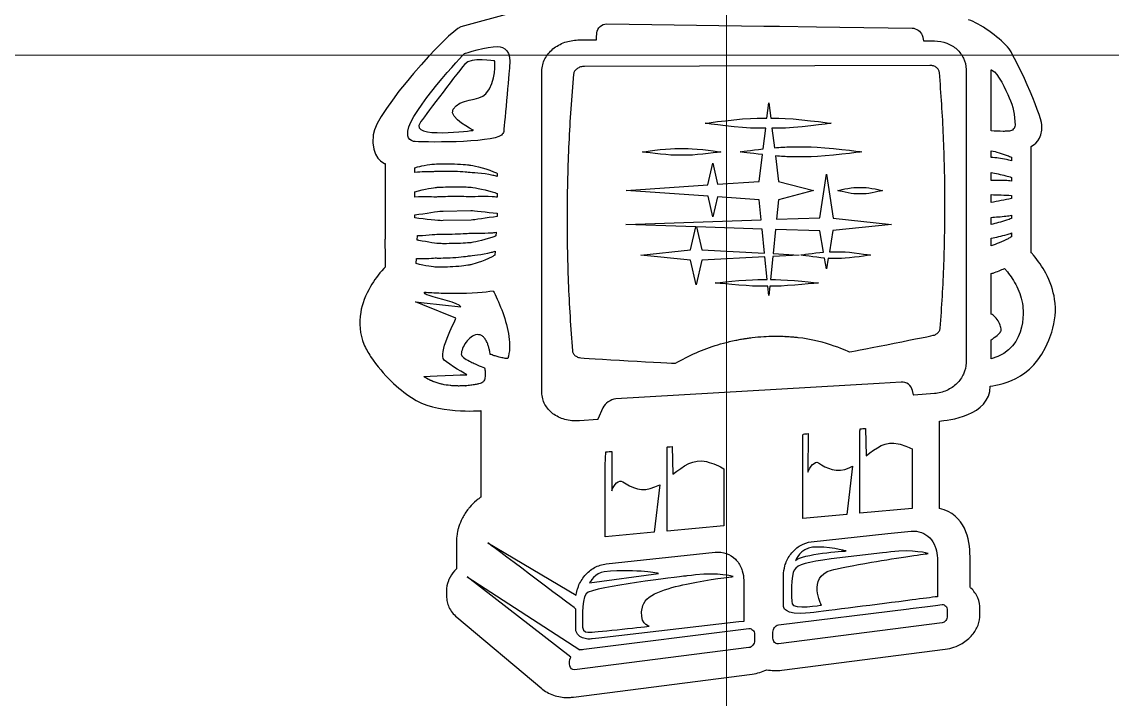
# Model space of a CAD drawing. Header units: millimetres. Extents: x -1949 to 1995, y -1808 to 1842.
# Drawn here: x -1389.8 to -1263.7, y -489.1 to -410.7 of the extents above; entities that cross this region are included whole.
import ezdxf

# ---------------------------------------------------------------- set-up
doc = ezdxf.new("R2010")
doc.units = ezdxf.units.MM
doc.layers.add('Referance lines', color=2, linetype='Continuous', lineweight=0, true_color=0xffff00)
doc.layers.add('TEXT', color=5, linetype='Continuous', true_color=0x0000ff)

msp = doc.modelspace()

# ---------------------------------------------------------------- linework, layer by layer
at = {"layer": 'Referance lines', "color": 2, "true_color": 0xffff00}
for p, q in [((-1308.28862, 607.2217), (-1308.28862, -592.7783)), ((869.94974, -414.50208), (-1949.23026, -414.50208)), ((-1308.28862, -545.53694), (-1308.28862, -438.19694))]:
    msp.add_line(p, q, dxfattribs=at)
at = {"layer": 'Referance lines'}
msp.add_line((-1308.28862, -556.27815), (-1308.28862, 578.7217), dxfattribs=at)
at = {"layer": 'TEXT', "color": 5, "true_color": 0x0000ff}
for points in [[(-1332.95908, -406.15287), (-1332.95908, -409.59457), (-1339.03673, -411.25122)], [(-1322.15843, -410.90479), (-1303.97768, -411.15456), (-1302.17428, -411.17925), (-1297.89367, -411.23852), (-1295.1787, -411.27662), (-1286.8355, -411.39021)], [(-1323.34941, -412.52404), (-1323.30426, -411.95113)], [(-1285.58385, -412.45278), (-1285.5401, -412.69408)], [(-1325.32567, -412.75335), (-1323.33883, -412.7604)], [(-1285.53022, -412.85989), (-1284.25176, -412.85989)], [(-1284.7647, -415.70398), (-1324.72877, -415.81828)], [(-1280.58992, -416.16118), (-1280.58992, -416.2783), (-1280.58992, -416.2783)], [(-1280.58992, -416.2783), (-1280.58992, -450.13156)], [(-1277.67951, -423.28165), (-1277.6781, -416.21057), (-1277.6781, -416.21057)], [(-1329.65849, -453.57397), (-1329.65849, -416.34815)], [(-1304.77425, -421.81127), (-1303.62772, -421.81127), (-1303.409, -420.04456), (-1303.19169, -421.81127), (-1302.266, -421.81127)], [(-1304.06587, -425.37856), (-1303.77236, -422.98461), (-1304.77425, -422.98461)], [(-1302.266, -422.98461), (-1303.04705, -422.98461), (-1302.76765, -425.24521)], [(-1273.04048, -437.38641), (-1273.04048, -425.07587)], [(-1304.68465, -440.50355), (-1303.59668, -440.50355), (-1303.86267, -437.87324), (-1311.16165, -438.26906), (-1311.80723, -441.1068), (-1312.45352, -438.26906), (-1318.20097, -437.65875), (-1312.45352, -437.05127), (-1311.84745, -434.38639), (-1319.96627, -434.11122), (-1304.29588, -433.58064), (-1304.52942, -431.25301), (-1309.35754, -430.92211), (-1309.88388, -433.2321), (-1310.42787, -430.84802), (-1319.91759, -430.19609), (-1310.45538, -429.54698), (-1309.88388, -427.03309), (-1309.32861, -429.46937), (-1304.52942, -429.13917), (-1304.14701, -426.03261)], [(-1314.29713, -425.3327), (-1312.73433, -425.3327)], [(-1312.73433, -426.09329), (-1314.29713, -426.09329)], [(-1302.65406, -426.18219), (-1302.28928, -429.13917), (-1298.2274, -430.19609), (-1302.28928, -431.25231), (-1302.51788, -433.52067), (-1297.5028, -433.35204), (-1296.74291, -428.27769), (-1295.97597, -433.40496), (-1289.20687, -434.11122), (-1295.98867, -434.81677), (-1296.40848, -437.27987), (-1296.40001, -437.27987), (-1296.40001, -437.2834)], [(-1300.94873, -425.13937), (-1298.52797, -425.13937)], [(-1298.52797, -426.28096), (-1300.94873, -426.28096)], [(-1277.67951, -426.34799), (-1277.67951, -425.57611), (-1277.67951, -425.57611)], [(-1275.33777, -426.34517), (-1275.33777, -426.7431)], [(-1347.80679, -427.07471), (-1347.80679, -435.7848)], [(-1344.3531, -428.11047), (-1344.3531, -427.54532)], [(-1342.21385, -428.00887), (-1343.24608, -428.01875)], [(-1334.83303, -428.20078), (-1334.83303, -428.5719)], [(-1277.67951, -429.02416), (-1277.67951, -428.10976), (-1277.67951, -428.10976)], [(-1275.33777, -428.66927), (-1275.33777, -429.0919)], [(-1293.30827, -429.82144), (-1292.60695, -429.82144), (-1292.60695, -429.82144)], [(-1292.60695, -429.82144), (-1292.4228, -429.82144)], [(-1344.3531, -430.94539), (-1344.3531, -430.35978)], [(-1334.83303, -430.53829), (-1334.83303, -430.95739)], [(-1292.4228, -430.58203), (-1293.30827, -430.58203)], [(-1277.67951, -431.58392), (-1277.67951, -430.6674), (-1277.67951, -430.6674)], [(-1275.33777, -430.75701), (-1275.33777, -431.12672)], [(-1341.32132, -432.5851), (-1341.09343, -432.57805), (-1337.87257, -432.51596)], [(-1344.3531, -433.36756), (-1344.3531, -433.01831), (-1344.3531, -433.01761)], [(-1337.83376, -433.6131), (-1341.09343, -433.6773), (-1341.28181, -433.68436)], [(-1334.83303, -432.8264), (-1334.83303, -433.18624)], [(-1277.68162, -434.11827), (-1277.68162, -433.29912), (-1277.68162, -433.29912)], [(-1275.33777, -433.05712), (-1275.33777, -433.4353)], [(-1334.96497, -435.02421), (-1334.98614, -435.4546)], [(-1311.76701, -434.39767), (-1311.16165, -437.06044), (-1303.90571, -437.45273), (-1304.18723, -434.65379), (-1311.76701, -434.39767)], [(-1297.07452, -437.31515), (-1297.48939, -434.8704), (-1302.63501, -434.69754), (-1302.91864, -437.49718), (-1299.90803, -437.65875), (-1302.9511, -437.82385), (-1303.22203, -440.50355), (-1302.62725, -440.50355)], [(-1275.33777, -435.10041), (-1275.33777, -435.55479)], [(-1347.82161, -436.04656), (-1347.79973, -437.7914)], [(-1344.07652, -435.9252), (-1344.05041, -435.41297)], [(-1277.68303, -436.5849), (-1277.68303, -435.70154), (-1277.68303, -435.70154)], [(-1335.07292, -437.21143), (-1335.0955, -437.67145)], [(-1296.40001, -437.2834), (-1295.01218, -437.2834)], [(-1347.80679, -437.96214), (-1347.80679, -439.04799)], [(-1344.21057, -438.64371), (-1344.18094, -438.04751)], [(-1296.53548, -438.03834), (-1296.74291, -439.26248), (-1296.95599, -438.01365)], [(-1295.01218, -438.0454), (-1296.40001, -438.0454)], [(-1277.68303, -444.51322), (-1277.68303, -439.80082)], [(-1302.62725, -441.26344), (-1303.29823, -441.26344), (-1303.409, -442.35775), (-1303.51836, -441.26344), (-1304.68465, -441.26344)], [(-1339.60541, -444.98383), (-1343.45069, -443.41397), (-1344.28677, -443.07389), (-1343.29829, -443.18184), (-1339.05296, -443.64398)], [(-1306.67078, -447.40741), (-1306.66443, -447.40741)], [(-1301.53434, -447.07792), (-1301.54351, -447.07792)], [(-1277.68515, -449.6659), (-1277.68515, -447.47374)], [(-1333.6216, -449.64191), (-1333.635, -449.64191)], [(-1342.63225, -452.13393), (-1342.62448, -452.13393)], [(-1339.29285, -452.82396), (-1339.30132, -452.82396)], [(-1288.0921, -452.36747), (-1290.62927, -452.51775), (-1321.11068, -454.3268)], [(-1286.65347, -453.85196), (-1286.77835, -453.33831)], [(-1284.25176, -453.70026), (-1286.64782, -453.883)], [(-1322.61281, -455.35973), (-1323.20407, -456.66924)], [(-1336.73592, -455.67723), (-1336.73592, -465.68271)], [(-1323.20901, -456.68406), (-1325.32567, -456.84704)], [(-1292.21325, -457.73251), (-1292.1441, -460.89764)], [(-1283.66544, -466.99716), (-1283.66544, -456.89008)], [(-1294.13024, -462.29181), (-1293.7436, -462.11825), (-1294.3786, -467.69566), (-1299.47765, -468.16697), (-1299.47765, -458.63139)], [(-1298.86452, -458.33365), (-1298.8878, -462.7984)], [(-1292.89411, -467.55949), (-1292.89411, -458.0486)], [(-1316.59372, -464.50514), (-1316.0328, -464.25326), (-1316.67486, -469.76506), (-1322.33412, -470.28646), (-1322.33412, -461.97855), (-1322.28614, -460.45172)], [(-1321.56083, -460.38964), (-1321.58411, -464.9567)], [(-1315.17132, -469.62465), (-1315.16779, -459.8894)], [(-1314.57936, -459.82731), (-1314.51021, -463.04041)], [(-1286.84467, -460.106), (-1286.84467, -466.99999), (-1292.89411, -467.55949), (-1292.89411, -467.55949)], [(-1308.60118, -462.40541), (-1308.60118, -469.01929), (-1315.17132, -469.62465), (-1315.17132, -469.62465)], [(-1298.50257, -470.86643), (-1289.62386, -469.91464), (-1286.94345, -469.62889)], [(-1339.56096, -470.87066), (-1339.56096, -474.00333)], [(-1335.91606, -470.96944), (-1325.70173, -477.02452), (-1325.70173, -477.02452)], [(-1322.22264, -473.41701), (-1309.61648, -472.06799)], [(-1289.30847, -472.02495), (-1289.79813, -472.08281), (-1290.2511, -472.13572), (-1290.25603, -472.13572), (-1296.20598, -472.84057)], [(-1283.90815, -472.75026), (-1283.90815, -477.21431)], [(-1280.13061, -476.12564), (-1280.13061, -472.58516)], [(-1326.31486, -484.22189), (-1338.32412, -474.91914), (-1325.27487, -483.35335)], [(-1324.13752, -475.60141), (-1316.19296, -474.52756)], [(-1306.3173, -475.30649), (-1306.3173, -480.07746), (-1306.89233, -480.14449), (-1323.07566, -482.01703), (-1323.85247, -482.10805)], [(-1311.87849, -474.69266), (-1312.36744, -474.74981), (-1312.89802, -474.8126), (-1312.90296, -474.81331)], [(-1301.70861, -478.31498), (-1301.70861, -474.77309)], [(-1340.69902, -476.53839), (-1340.69902, -477.14376)], [(-1325.72431, -481.17883), (-1325.72431, -478.64447)], [(-1302.29422, -480.49374), (-1287.21721, -478.61978), (-1287.00766, -478.59156), (-1286.69439, -478.55628), (-1285.35948, -478.39118), (-1284.12687, -478.23525), (-1283.35782, -478.13859), (-1283.35782, -478.13859)], [(-1282.76656, -478.7877), (-1282.76656, -479.45375)], [(-1278.98549, -479.283), (-1278.98549, -478.61696)], [(-1339.51792, -479.5878), (-1329.68601, -487.85621)], [(-1283.35782, -480.24467), (-1302.29422, -482.6732)], [(-1324.80709, -483.28915), (-1305.71758, -480.91777)], [(-1305.06917, -481.58805), (-1305.06917, -482.28302), (-1305.06917, -482.28302)], [(-1302.93769, -482.01209), (-1302.93769, -481.31924)], [(-1305.71758, -483.11205), (-1325.87601, -485.70003)], [(-1301.91605, -485.73531), (-1282.99022, -483.29338)], [(-1325.9889, -488.84328), (-1305.32388, -486.17275)]]:
    msp.add_lwpolyline(points, dxfattribs=at)
for points in [[(-1339.03673, -411.25122), (-1340.46337, -411.69713), (-1348.83478, -421.00623), (-1349.1918, -423.74237)], [(-1323.30426, -411.95113), (-1323.2591, -411.36764), (-1322.74263, -410.89632), (-1322.15843, -410.90479)], [(-1275.81049, -413.53581), (-1276.86741, -412.40621), (-1279.00383, -410.83917), (-1280.31123, -410.41161)], [(-1286.8355, -411.39021), (-1286.33385, -411.39868), (-1285.84913, -411.75357), (-1285.65511, -412.21642)], [(-1285.65511, -412.21642), (-1285.62265, -412.29332), (-1285.59937, -412.37305), (-1285.58385, -412.45278)], [(-1338.63739, -414.31897), (-1338.63739, -414.31897), (-1335.9337, -413.50759), (-1334.80128, -413.50759)], [(-1334.80128, -413.50759), (-1333.98637, -413.50759), (-1333.2152, -414.04451), (-1333.39864, -415.90012)], [(-1328.38073, -413.79969), (-1327.98632, -413.47584), (-1327.52136, -413.21125), (-1327.0049, -413.03063)], [(-1327.0049, -413.03063), (-1326.54487, -412.87047), (-1326.04322, -412.77875), (-1325.5197, -412.7604)], [(-1325.5197, -412.7604), (-1325.4555, -412.7604), (-1325.39129, -412.75335), (-1325.32567, -412.75335)], [(-1323.33883, -412.7604), (-1323.35082, -412.6842), (-1323.35647, -412.60518), (-1323.34941, -412.52404)], [(-1285.5401, -412.69408), (-1285.53022, -412.75123), (-1285.53022, -412.80626), (-1285.53022, -412.85989)], [(-1284.25176, -412.85989), (-1283.74517, -412.86694), (-1283.26327, -412.95725), (-1282.82442, -413.12588)], [(-1282.82442, -413.12588), (-1282.38486, -413.29451), (-1281.99186, -413.53581), (-1281.65743, -413.83637)], [(-1271.81775, -422.58174), (-1271.88831, -421.41051), (-1274.93207, -414.46996), (-1275.81049, -413.53581)], [(-1345.18071, -423.32327), (-1344.89214, -420.95755), (-1338.63739, -414.31897), (-1338.63739, -414.31897)], [(-1335.13431, -415.18681), (-1335.13431, -415.18681), (-1337.87398, -414.70068), (-1338.5873, -415.56146)], [(-1329.65849, -416.34815), (-1329.65849, -415.85144), (-1329.53361, -415.37519), (-1329.31347, -414.9448)], [(-1329.31347, -414.9448), (-1329.09334, -414.5123), (-1328.77584, -414.12424), (-1328.38073, -413.79969)], [(-1281.65743, -413.83637), (-1281.33146, -414.13412), (-1281.06265, -414.49113), (-1280.87991, -414.88271)], [(-1280.87991, -414.88271), (-1280.69505, -415.27782), (-1280.58992, -415.70751), (-1280.58992, -416.16118)], [(-1338.5873, -415.56146), (-1339.86223, -417.1038), (-1343.39848, -421.83173), (-1343.76678, -422.35525)], [(-1336.14678, -418.97917), (-1334.85702, -417.54336), (-1335.13431, -415.18681), (-1335.13431, -415.18681)], [(-1333.39864, -415.90012), (-1333.4311, -416.2402), (-1334.08232, -423.35573), (-1334.08232, -423.35573)], [(-1325.59378, -416.08569), (-1325.71161, -416.16541), (-1325.80686, -416.26207), (-1325.87601, -416.36932)], [(-1325.19867, -415.88742), (-1325.34472, -415.9347), (-1325.47878, -416.00314), (-1325.59378, -416.08569)], [(-1324.72877, -415.81828), (-1324.89317, -415.81828), (-1325.05192, -415.84439), (-1325.19867, -415.88742)], [(-1284.36112, -415.76889), (-1284.48812, -415.72515), (-1284.62288, -415.70116), (-1284.7647, -415.70398)], [(-1284.02245, -415.94599), (-1284.11982, -415.87261), (-1284.23623, -415.81122), (-1284.36112, -415.76889)], [(-1283.77903, -416.20775), (-1283.84112, -416.10967), (-1283.92438, -416.01936), (-1284.02245, -415.94599)], [(-1283.67391, -416.5323), (-1283.68237, -416.41518), (-1283.72118, -416.30935), (-1283.77903, -416.20775)], [(-1277.6781, -416.21057), (-1277.65481, -416.21904), (-1277.63294, -416.22821), (-1277.60895, -416.23809)], [(-1277.60895, -416.23809), (-1276.83213, -416.58945), (-1276.01792, -418.52973), (-1275.59388, -419.46741)], [(-1326.0016, -416.71998), (-1326.24219, -419.37781), (-1326.42493, -422.05045), (-1326.54911, -424.7231)], [(-1325.87601, -416.36932), (-1325.94656, -416.47797), (-1325.9889, -416.5958), (-1326.0016, -416.71998)], [(-1283.20612, -423.90324), (-1283.31478, -421.43732), (-1283.46647, -418.97776), (-1283.67391, -416.52595)], [(-1339.93914, -420.78116), (-1339.21595, -419.49422), (-1336.95393, -419.87522), (-1336.14678, -418.97917)], [(-1275.59388, -419.46741), (-1275.17408, -420.39875), (-1274.9222, -421.46343), (-1274.9222, -422.63889)], [(-1337.57271, -423.21885), (-1337.57271, -423.21885), (-1340.5057, -421.79151), (-1339.93914, -420.78116)], [(-1343.76678, -422.35525), (-1345.08052, -424.23344), (-1337.57271, -423.21885), (-1337.57271, -423.21885)], [(-1310.77006, -422.3997), (-1310.77006, -422.3997), (-1306.54308, -421.81127), (-1304.77425, -421.81127)], [(-1304.77425, -422.98461), (-1306.49651, -422.98461), (-1310.77006, -422.3997), (-1310.77006, -422.3997)], [(-1302.266, -421.81127), (-1300.54374, -421.81127), (-1296.19117, -422.3997), (-1296.19117, -422.3997)], [(-1296.19117, -422.3997), (-1296.19117, -422.3997), (-1300.49929, -422.98461), (-1302.266, -422.98461)], [(-1273.04048, -425.07587), (-1272.78225, -424.90936), (-1271.70486, -424.42041), (-1271.81775, -422.58174)], [(-1349.1918, -423.74237), (-1349.54951, -426.47993), (-1347.80679, -427.07471), (-1347.80679, -427.07471)], [(-1345.16942, -423.87361), (-1345.18847, -423.77554), (-1345.18071, -423.32327), (-1345.18071, -423.32327)], [(-1344.52596, -424.49732), (-1344.88085, -424.43523), (-1345.10451, -424.18123), (-1345.16942, -423.87361)], [(-1334.34973, -423.76495), (-1335.45251, -424.7238), (-1343.83663, -424.61515), (-1344.52596, -424.49732)], [(-1334.16487, -423.57092), (-1334.21073, -423.63936), (-1334.27494, -423.70639), (-1334.34973, -423.76495)], [(-1334.08232, -423.35573), (-1334.0922, -423.42629), (-1334.11972, -423.49966), (-1334.16487, -423.57092)], [(-1276.27968, -423.34303), (-1276.74606, -423.33104), (-1277.21384, -423.30987), (-1277.67951, -423.28165)], [(-1276.07225, -423.33597), (-1276.13998, -423.33597), (-1276.21054, -423.34303), (-1276.27968, -423.34303)], [(-1275.82107, -423.3261), (-1275.90362, -423.33315), (-1275.9897, -423.33315), (-1276.07225, -423.33597)], [(-1275.5706, -423.31622), (-1275.65103, -423.32327), (-1275.73711, -423.32398), (-1275.82107, -423.3261)], [(-1275.32718, -423.24919), (-1275.40691, -423.29011), (-1275.48593, -423.31128), (-1275.5706, -423.31622)], [(-1275.12469, -423.10102), (-1275.18325, -423.16452), (-1275.25451, -423.21109), (-1275.32718, -423.24919)], [(-1274.98076, -422.88724), (-1275.01674, -422.96556), (-1275.06331, -423.04035), (-1275.12469, -423.10102)], [(-1274.9222, -422.63889), (-1274.92502, -422.72567), (-1274.94548, -422.81104), (-1274.98076, -422.88724)], [(-1326.54911, -424.7231), (-1326.67681, -427.39786), (-1326.74384, -430.08038), (-1326.75513, -432.75655)], [(-1283.0375, -431.30099), (-1283.04243, -428.83155), (-1283.09958, -426.36634), (-1283.20612, -423.90324)], [(-1318.03517, -425.71581), (-1318.03517, -425.71581), (-1315.39921, -425.3327), (-1314.29713, -425.3327)], [(-1314.29713, -426.09329), (-1315.37028, -426.09329), (-1318.03517, -425.71581), (-1318.03517, -425.71581)], [(-1312.73433, -425.3327), (-1311.65977, -425.3327), (-1308.9462, -425.71581), (-1308.9462, -425.71581)], [(-1308.9462, -425.71581), (-1308.9462, -425.71581), (-1311.63225, -426.09329), (-1312.73433, -426.09329)], [(-1306.73428, -425.71229), (-1306.73428, -425.71229), (-1305.47698, -425.53378), (-1304.06587, -425.37856)], [(-1304.14701, -426.03261), (-1305.52143, -425.87809), (-1306.73428, -425.71229), (-1306.73428, -425.71229)], [(-1302.76765, -425.24521), (-1302.07127, -425.18382), (-1301.42004, -425.13937), (-1300.94873, -425.13937)], [(-1300.94873, -426.28096), (-1301.38617, -426.28096), (-1301.99577, -426.23934), (-1302.65406, -426.18219)], [(-1298.52797, -425.13937), (-1296.86497, -425.13937), (-1292.66621, -425.71229), (-1292.66621, -425.71229)], [(-1292.66621, -425.71229), (-1292.66621, -425.71229), (-1296.82052, -426.28096), (-1298.52797, -426.28096)], [(-1277.67951, -425.57611), (-1277.11647, -425.71087), (-1276.45396, -425.89432), (-1275.81543, -426.14267)], [(-1275.9128, -426.59846), (-1276.51957, -426.47005), (-1277.14328, -426.39597), (-1277.67951, -426.34799)], [(-1275.81543, -426.14267), (-1275.65456, -426.20688), (-1275.4944, -426.27532), (-1275.33777, -426.34517)], [(-1344.3531, -427.54532), (-1343.97845, -427.42396), (-1343.61226, -427.34565), (-1343.29547, -427.28144)], [(-1343.29547, -427.28144), (-1342.77759, -427.18549), (-1342.38036, -427.14033), (-1342.24207, -427.13257)], [(-1342.24207, -427.13257), (-1342.15035, -427.12551), (-1341.68186, -427.10505), (-1341.09343, -427.09729)], [(-1341.09343, -427.09729), (-1340.79427, -427.09024), (-1340.46831, -427.09024), (-1340.1374, -427.10435)], [(-1340.1374, -427.10435), (-1339.15456, -427.12128), (-1338.17031, -427.22076), (-1338.03273, -427.2377)], [(-1338.03273, -427.2377), (-1337.75968, -427.27156), (-1336.44452, -427.51216), (-1335.2479, -428.01099)], [(-1275.33777, -426.7431), (-1275.52686, -426.69089), (-1275.71736, -426.64009), (-1275.9128, -426.59846)], [(-1343.24608, -428.01875), (-1343.5784, -428.03145), (-1343.96575, -428.04979), (-1344.3531, -428.11047)], [(-1341.09343, -427.97641), (-1341.66916, -427.98347), (-1342.12495, -428.00393), (-1342.21385, -428.00887)], [(-1340.15081, -427.97641), (-1340.47536, -427.96795), (-1340.79921, -427.96795), (-1341.09343, -427.97641)], [(-1338.092, -428.10765), (-1338.22464, -428.0893), (-1339.18561, -427.99335), (-1340.15081, -427.97641)], [(-1335.33327, -428.4322), (-1336.53131, -428.15774), (-1337.82318, -428.1401), (-1338.092, -428.10765)], [(-1334.83303, -428.5719), (-1334.99602, -428.52251), (-1335.16323, -428.47595), (-1335.33327, -428.43714)], [(-1335.2479, -428.01099), (-1335.1075, -428.07237), (-1334.9685, -428.13446), (-1334.83303, -428.20078)], [(-1277.67951, -428.10976), (-1277.16868, -428.20007), (-1276.57178, -428.32284), (-1275.98758, -428.47806)], [(-1275.98758, -428.47806), (-1275.76463, -428.53733), (-1275.55014, -428.60365), (-1275.33777, -428.66927)], [(-1344.3531, -430.35978), (-1343.25102, -430.00418), (-1342.10943, -429.84402), (-1341.8646, -429.82144)], [(-1341.8646, -429.82144), (-1341.79546, -429.81439), (-1341.49418, -429.80169), (-1341.09343, -429.78757)], [(-1341.09343, -429.78757), (-1340.75406, -429.77487), (-1340.34413, -429.76288), (-1339.92926, -429.76076)], [(-1339.92926, -429.76076), (-1339.02756, -429.74877), (-1338.12092, -429.78969), (-1337.99463, -429.79463)], [(-1337.99463, -429.79463), (-1337.73992, -429.81086), (-1336.53131, -429.99995), (-1335.39889, -430.34496)], [(-1295.42423, -430.20103), (-1295.42423, -430.20103), (-1293.93127, -429.82144), (-1293.30827, -429.82144)], [(-1292.4228, -429.82144), (-1291.8132, -429.82144), (-1290.2765, -430.20103), (-1290.2765, -430.20103)], [(-1276.03274, -429.03827), (-1276.60071, -429.01076), (-1277.17997, -429.01358), (-1277.67951, -429.02416)], [(-1275.33777, -429.0919), (-1275.56213, -429.06861), (-1275.79638, -429.04886), (-1276.03274, -429.03827)], [(-1341.84343, -430.94539), (-1342.08756, -430.96515), (-1343.2489, -430.86214), (-1344.3531, -430.94539)], [(-1341.09343, -430.91152), (-1341.4836, -430.92564), (-1341.775, -430.93904), (-1341.84343, -430.94539)], [(-1339.92785, -430.88471), (-1340.34342, -430.88471), (-1340.75406, -430.89953), (-1341.09343, -430.91152)], [(-1338.01438, -430.91999), (-1338.13927, -430.91152), (-1339.0325, -430.87484), (-1339.92785, -430.88471)], [(-1335.43699, -430.90447), (-1336.568, -430.84309), (-1337.7625, -430.9334), (-1338.01438, -430.91999)], [(-1334.83303, -430.95739), (-1335.02847, -430.93551), (-1335.23026, -430.91505), (-1335.43699, -430.90447)], [(-1335.39889, -430.34496), (-1335.20557, -430.40282), (-1335.01648, -430.46844), (-1334.83303, -430.53617)], [(-1293.30827, -430.58203), (-1293.91575, -430.58203), (-1295.42423, -430.20103), (-1295.42423, -430.20103)], [(-1290.2765, -430.20103), (-1290.2765, -430.20103), (-1291.79767, -430.58203), (-1292.4228, -430.58203)], [(-1283.15885, -438.70721), (-1283.06572, -436.23847), (-1283.02832, -433.76691), (-1283.0375, -431.30099)], [(-1277.67951, -430.6674), (-1276.97748, -430.68786), (-1276.08566, -430.72455), (-1275.33777, -430.75701)], [(-1275.33777, -431.12672), (-1276.08777, -431.2763), (-1276.98242, -431.45339), (-1277.67951, -431.58392)], [(-1344.3531, -433.01761), (-1343.19105, -432.83275), (-1341.60213, -432.59004), (-1341.32132, -432.5851)], [(-1337.87257, -432.51596), (-1337.59176, -432.5089), (-1336.00285, -432.68952), (-1334.83303, -432.8264)], [(-1341.28181, -433.68436), (-1341.56474, -433.69141), (-1343.17976, -433.50726), (-1344.3531, -433.36756)], [(-1334.83303, -433.18624), (-1335.99085, -433.36968), (-1337.55295, -433.60886), (-1337.83376, -433.6131)], [(-1326.75513, -432.75655), (-1326.7643, -435.43625), (-1326.71632, -438.11666), (-1326.6119, -440.78507)], [(-1277.68162, -433.29912), (-1277.1701, -433.26526), (-1276.56543, -433.2194), (-1275.97206, -433.14814)], [(-1275.90362, -433.6265), (-1276.51957, -433.82476), (-1277.15598, -433.99127), (-1277.68162, -434.11827)], [(-1275.97206, -433.14814), (-1275.75616, -433.12132), (-1275.5452, -433.08816), (-1275.33777, -433.05712)], [(-1275.33777, -433.4353), (-1275.52333, -433.50303), (-1275.70889, -433.56512), (-1275.90362, -433.6265)], [(-1343.89166, -435.40591), (-1342.83121, -435.34453), (-1341.70867, -435.22247), (-1341.47513, -435.22811)], [(-1341.47513, -435.22811), (-1341.42292, -435.22811), (-1341.2169, -435.22811), (-1340.93821, -435.23517)], [(-1340.93821, -435.23517), (-1340.59742, -435.23517), (-1340.14446, -435.23517), (-1339.68726, -435.21753)], [(-1339.68726, -435.21753), (-1338.85188, -435.19848), (-1338.01932, -435.13639), (-1337.90008, -435.12369)], [(-1337.90008, -435.12369), (-1337.66725, -435.10323), (-1336.55106, -435.15897), (-1335.49414, -435.07995)], [(-1335.49414, -435.07995), (-1335.31352, -435.06795), (-1335.13642, -435.0482), (-1334.96497, -435.02421)], [(-1275.84859, -435.27539), (-1275.67361, -435.22176), (-1275.50428, -435.16461), (-1275.33777, -435.10041)], [(-1347.80679, -435.7848), (-1347.81526, -435.87017), (-1347.82161, -435.95907), (-1347.82161, -436.04656)], [(-1343.91565, -435.96119), (-1343.97068, -435.9506), (-1344.0229, -435.93649), (-1344.07652, -435.9252)], [(-1344.05041, -435.41297), (-1343.9975, -435.41297), (-1343.94599, -435.40591), (-1343.89166, -435.40591)], [(-1341.49912, -436.33725), (-1341.7376, -436.33019), (-1342.85661, -436.1792), (-1343.91565, -435.96119)], [(-1340.99818, -436.3443), (-1341.26065, -436.3443), (-1341.44762, -436.33725), (-1341.49912, -436.33725)], [(-1339.69572, -436.32949), (-1340.17762, -436.3436), (-1340.65387, -436.34571), (-1340.99818, -436.3443)], [(-1337.8888, -436.23212), (-1338.00733, -436.24482), (-1338.85188, -436.30902), (-1339.69572, -436.32949)], [(-1335.4638, -435.63169), (-1336.52284, -435.988), (-1337.65102, -436.21236), (-1337.8888, -436.23212)], [(-1334.98614, -435.4546), (-1335.14136, -435.51527), (-1335.30152, -435.57736), (-1335.4638, -435.6324)], [(-1277.68303, -435.70154), (-1277.1327, -435.60417), (-1276.48077, -435.46941), (-1275.84859, -435.27539)], [(-1275.72935, -435.76786), (-1276.40175, -436.11147), (-1277.11083, -436.38875), (-1277.68303, -436.5849)], [(-1275.33777, -435.55479), (-1275.46406, -435.62675), (-1275.59741, -435.69942), (-1275.72935, -435.76786)], [(-1339.97442, -437.96214), (-1339.07907, -437.91205), (-1338.18866, -437.77587), (-1338.06589, -437.75259)], [(-1338.06589, -437.75259), (-1337.81753, -437.70885), (-1336.61809, -437.66087), (-1335.50261, -437.34407)], [(-1335.50261, -437.34407), (-1335.35726, -437.30386), (-1335.21262, -437.25659), (-1335.07292, -437.20508)], [(-1335.0955, -437.67145), (-1335.20416, -437.73919), (-1335.31563, -437.80198), (-1335.42852, -437.86125)], [(-1299.72388, -437.66087), (-1299.72388, -437.66087), (-1298.18013, -437.4104), (-1297.07452, -437.31515)], [(-1296.95599, -438.01365), (-1298.05666, -437.92757), (-1299.72388, -437.66087), (-1299.72388, -437.66087)], [(-1295.01218, -437.2834), (-1294.05545, -437.2834), (-1291.64598, -437.6644), (-1291.64598, -437.6644)], [(-1291.64598, -437.6644), (-1291.64598, -437.6644), (-1294.03217, -438.0454), (-1295.01218, -438.0454)], [(-1272.79495, -437.66792), (-1272.88032, -437.57056), (-1272.95934, -437.47601), (-1273.04048, -437.38641)], [(-1271.37678, -439.7606), (-1271.76413, -439.03811), (-1272.24108, -438.33679), (-1272.79495, -437.66792)], [(-1347.79973, -437.7914), (-1347.80467, -437.84643), (-1347.80679, -437.90429), (-1347.80679, -437.96214)], [(-1341.91258, -439.05787), (-1342.14471, -439.03882), (-1343.16776, -438.94639), (-1344.21057, -438.64371)], [(-1344.18094, -438.04751), (-1343.15153, -438.1096), (-1342.11578, -437.98542), (-1341.88859, -438.00236)], [(-1341.88859, -438.00236), (-1341.81803, -438.00236), (-1341.49842, -438.01082), (-1341.07438, -438.00236)], [(-1341.07438, -438.00236), (-1340.74912, -437.9953), (-1340.36388, -437.98825), (-1339.97442, -437.96214)], [(-1338.01438, -438.80881), (-1338.14209, -438.83421), (-1339.05296, -438.97109), (-1339.96313, -439.02189)], [(-1335.42852, -437.86125), (-1336.5433, -438.45039), (-1337.75968, -438.76647), (-1338.01438, -438.80881)], [(-1296.40001, -438.0454), (-1296.44376, -438.0454), (-1296.48962, -438.0454), (-1296.53548, -438.03834)], [(-1283.57795, -446.11342), (-1283.38675, -443.64821), (-1283.24846, -441.17877), (-1283.15885, -438.70721)], [(-1347.96625, -439.22367), (-1348.56032, -439.89184), (-1349.07326, -440.59034), (-1349.48883, -441.30295)], [(-1347.80679, -439.04799), (-1347.85688, -439.10585), (-1347.91333, -439.16441), (-1347.96625, -439.22367)], [(-1341.12659, -439.06492), (-1341.53511, -439.07198), (-1341.84132, -439.06492), (-1341.91258, -439.05787)], [(-1339.96313, -439.02189), (-1340.37729, -439.05081), (-1340.78581, -439.0614), (-1341.12659, -439.06492)], [(-1277.68303, -439.80082), (-1277.60966, -439.78036), (-1277.53487, -439.76272), (-1277.4629, -439.74296)], [(-1277.4629, -439.74296), (-1276.9796, -439.59409), (-1276.52945, -439.39724), (-1276.15057, -439.20604)], [(-1276.15057, -439.20604), (-1276.08354, -439.28365), (-1276.01016, -439.36549), (-1275.93255, -439.4558)], [(-1275.93255, -439.4558), (-1275.59106, -439.86714), (-1275.1896, -440.41112), (-1274.84317, -441.05741)], [(-1270.34314, -442.77615), (-1270.50189, -441.7672), (-1270.84691, -440.7505), (-1271.37678, -439.7606)], [(-1349.48883, -441.30295), (-1350.07515, -442.29707), (-1350.45897, -443.30531), (-1350.63042, -444.29239)], [(-1326.6119, -440.78507), (-1326.50818, -443.45277), (-1326.34379, -446.1106), (-1326.12295, -448.75644)], [(-1309.60166, -440.88385), (-1309.60166, -440.88385), (-1306.13245, -440.50355), (-1304.68465, -440.50355)], [(-1304.68465, -441.26344), (-1306.09717, -441.26344), (-1309.60166, -440.88385), (-1309.60166, -440.88385)], [(-1302.62725, -440.50355), (-1301.21543, -440.50355), (-1297.64673, -440.88385), (-1297.64673, -440.88385)], [(-1297.64673, -440.88385), (-1297.64673, -440.88385), (-1301.17803, -441.26344), (-1302.62725, -441.26344)], [(-1274.84317, -441.05741), (-1274.49181, -441.70159), (-1274.19971, -442.44947), (-1274.0713, -443.26721)], [(-1342.6901, -442.35564), (-1343.10991, -442.21382), (-1343.35685, -442.07765), (-1343.24749, -441.95417)], [(-1343.24749, -441.95417), (-1343.24326, -441.94712), (-1343.24043, -441.945), (-1343.23479, -441.94077)], [(-1343.23479, -441.94077), (-1343.0069, -441.9697), (-1342.72891, -441.9958), (-1342.39377, -442.01556)], [(-1339.05296, -443.64398), (-1339.35212, -443.16279), (-1341.60213, -442.72817), (-1342.6901, -442.35564)], [(-1342.39377, -442.01556), (-1341.76865, -442.05366), (-1340.94738, -442.07765), (-1339.88905, -442.07765)], [(-1339.88905, -442.07765), (-1337.70041, -442.07765), (-1336.24273, -441.96546), (-1335.29658, -441.79049)], [(-1335.29658, -441.79049), (-1335.26483, -441.8554), (-1335.23308, -441.91678), (-1335.20204, -441.9831)], [(-1335.20204, -441.9831), (-1334.88313, -442.62869), (-1334.51201, -443.44501), (-1334.19239, -444.32978)], [(-1270.67122, -446.57768), (-1270.29093, -445.32955), (-1270.1477, -444.05955), (-1270.34314, -442.77615)], [(-1274.0713, -443.26721), (-1274.07059, -443.26721), (-1273.13855, -448.49397), (-1277.68515, -449.6659)], [(-1350.63042, -444.29239), (-1350.85691, -445.5765), (-1350.7292, -446.8218), (-1350.25013, -447.98174)], [(-1340.9622, -449.8183), (-1341.72349, -449.0824), (-1339.78745, -445.42833), (-1339.60541, -444.98383)], [(-1334.19239, -444.32978), (-1333.87277, -445.21172), (-1333.59972, -446.16564), (-1333.47272, -447.08286)], [(-1277.46925, -444.62611), (-1277.53769, -444.57884), (-1277.60895, -444.54286), (-1277.68303, -444.51322)], [(-1276.98101, -445.12776), (-1277.12071, -444.93162), (-1277.28863, -444.75452), (-1277.46925, -444.62611)], [(-1276.6494, -445.75994), (-1276.73124, -445.54616), (-1276.84413, -445.32602), (-1276.98101, -445.12776)], [(-1283.91873, -446.72585), (-1283.82066, -446.64471), (-1283.73811, -446.55016), (-1283.67885, -446.44856)], [(-1283.67885, -446.44856), (-1283.62311, -446.34132), (-1283.58571, -446.23055), (-1283.57795, -446.11342)], [(-1277.78463, -452.83172), (-1276.36788, -452.67227), (-1272.30529, -451.93144), (-1270.67122, -446.57768)], [(-1276.75664, -446.73855), (-1276.61482, -446.58756), (-1276.52945, -446.44927), (-1276.52945, -446.33709)], [(-1276.52945, -446.33709), (-1276.52945, -446.17481), (-1276.57178, -445.9702), (-1276.6494, -445.75994)], [(-1338.44477, -447.75949), (-1338.6127, -447.99373), (-1338.74746, -448.24702), (-1338.84341, -448.48691)], [(-1337.86057, -447.15271), (-1338.07859, -447.31216), (-1338.27756, -447.52524), (-1338.44477, -447.75949)], [(-1337.15784, -446.87754), (-1337.40267, -446.89165), (-1337.64397, -446.99466), (-1337.86057, -447.15271)], [(-1336.81353, -446.91635), (-1336.92148, -446.88248), (-1337.04001, -446.86766), (-1337.15784, -446.87754)], [(-1336.5045, -447.08145), (-1336.60327, -447.00525), (-1336.70628, -446.95092), (-1336.81353, -446.91635)], [(-1336.23497, -447.37002), (-1336.31893, -447.2529), (-1336.40925, -447.15694), (-1336.5045, -447.08145)], [(-1336.00285, -447.77995), (-1336.07693, -447.62331), (-1336.15313, -447.48644), (-1336.23497, -447.37002)], [(-1335.87302, -448.13837), (-1335.91253, -448.00784), (-1335.95416, -447.88578), (-1336.00285, -447.77995)], [(-1333.47272, -447.08286), (-1333.34643, -447.99937), (-1333.36054, -448.88555), (-1333.6216, -449.64191)], [(-1309.31168, -448.04241), (-1308.88693, -447.91471), (-1308.45584, -447.79617), (-1308.02051, -447.69387)], [(-1308.02051, -447.69387), (-1308.00358, -447.68681), (-1307.98876, -447.6847), (-1307.97536, -447.68329)], [(-1307.97536, -447.68329), (-1307.72912, -447.62261), (-1307.48076, -447.57745), (-1307.2317, -447.52665)], [(-1307.2317, -447.52665), (-1307.05249, -447.49208), (-1306.87257, -447.44481), (-1306.69125, -447.41447)], [(-1306.69125, -447.41447), (-1306.6849, -447.41447), (-1306.67713, -447.41447), (-1306.67078, -447.40741)], [(-1306.66443, -447.40741), (-1306.62775, -447.40036), (-1306.59176, -447.40036), (-1306.55719, -447.3926)], [(-1306.55719, -447.3926), (-1306.469, -447.3806), (-1306.38503, -447.3672), (-1306.29402, -447.3545)], [(-1306.29402, -447.3545), (-1306.2792, -447.34744), (-1306.26509, -447.34744), (-1306.24675, -447.34744)], [(-1306.24675, -447.34744), (-1306.21076, -447.34039), (-1306.17196, -447.33474), (-1306.13245, -447.3298)], [(-1306.13245, -447.3298), (-1305.97087, -447.30087), (-1305.80436, -447.27759), (-1305.6435, -447.25572)], [(-1305.6435, -447.25572), (-1305.5419, -447.24372), (-1305.43959, -447.22538), (-1305.3387, -447.21197)], [(-1305.3387, -447.21197), (-1304.8949, -447.15765), (-1304.44899, -447.11672), (-1304.00237, -447.08991)], [(-1304.00237, -447.08991), (-1303.59668, -447.06451), (-1303.1931, -447.05322), (-1302.79376, -447.05111)], [(-1302.79376, -447.05111), (-1302.68016, -447.04405), (-1302.56798, -447.05111), (-1302.45509, -447.05111)], [(-1302.45509, -447.05111), (-1302.14747, -447.05111), (-1301.83985, -447.06099), (-1301.53434, -447.07792)], [(-1301.54351, -447.07792), (-1301.47578, -447.07792), (-1301.40593, -447.07792), (-1301.34031, -447.07792)], [(-1301.34031, -447.07792), (-1301.30362, -447.08497), (-1301.27258, -447.08497), (-1301.24083, -447.0885)], [(-1301.24083, -447.0885), (-1301.24224, -447.0885), (-1301.24436, -447.0885), (-1301.24788, -447.0885)], [(-1301.24788, -447.0885), (-1301.01152, -447.09979), (-1300.78292, -447.1259), (-1300.54938, -447.14495)], [(-1300.54938, -447.14495), (-1300.38428, -447.16117), (-1300.21566, -447.17246), (-1300.04985, -447.1901)], [(-1300.04985, -447.1901), (-1296.92918, -447.5076), (-1294.04275, -448.87779), (-1294.04275, -448.87779)], [(-1294.04275, -448.87779), (-1293.24971, -448.72327), (-1284.38652, -446.97985), (-1284.26022, -446.92693)], [(-1284.26022, -446.92693), (-1284.13181, -446.87684), (-1284.01681, -446.8084), (-1283.91873, -446.72585)], [(-1277.68515, -447.47374), (-1277.67951, -447.47374), (-1277.67527, -447.46668), (-1277.67175, -447.46245)], [(-1277.67175, -447.46245), (-1277.54827, -447.38342), (-1277.43186, -447.30158), (-1277.32038, -447.22044)], [(-1277.32038, -447.22044), (-1277.09531, -447.0497), (-1276.89775, -446.8853), (-1276.75664, -446.73855)], [(-1350.25013, -447.98174), (-1350.0427, -448.49185), (-1349.776, -448.96175), (-1349.48107, -449.40766)], [(-1338.84341, -448.48691), (-1338.93796, -448.72469), (-1338.99228, -448.94976), (-1338.99228, -449.12544)], [(-1335.76366, -448.53277), (-1335.79541, -448.40507), (-1335.8314, -448.26678), (-1335.87302, -448.13837)], [(-1335.68323, -448.89614), (-1335.70722, -448.78748), (-1335.73262, -448.66401), (-1335.76366, -448.53277)], [(-1335.63455, -449.1586), (-1335.64301, -449.09581), (-1335.66136, -449.00197), (-1335.68323, -448.89614)], [(-1326.12295, -448.75644), (-1326.11025, -448.88202), (-1326.0658, -448.99562), (-1325.99666, -449.10004)], [(-1325.99666, -449.10004), (-1325.92681, -449.20305), (-1325.83367, -449.29477), (-1325.71867, -449.37097)], [(-1314.20894, -450.19436), (-1313.442, -449.73857), (-1312.64966, -449.33005), (-1311.83051, -448.97163)], [(-1311.83051, -448.97163), (-1311.01489, -448.61391), (-1310.17387, -448.30135), (-1309.31168, -448.04241)], [(-1349.48107, -449.40766), (-1347.96342, -451.68661), (-1346.2842, -453.121), (-1344.75244, -454.17087)], [(-1338.34176, -451.52292), (-1338.34176, -451.52292), (-1340.42738, -450.33476), (-1340.9622, -449.8183)], [(-1338.99228, -449.12544), (-1338.99228, -449.25032), (-1338.88716, -449.38367), (-1338.71641, -449.52408)], [(-1338.71641, -449.52408), (-1338.54567, -449.66731), (-1338.30296, -449.81124), (-1338.03132, -449.95941)], [(-1338.03132, -449.95941), (-1337.86057, -450.04972), (-1337.67431, -450.13862), (-1337.48663, -450.22399)], [(-1337.48663, -450.22399), (-1337.37586, -450.27691), (-1337.26297, -450.32841), (-1337.15149, -450.37851)], [(-1335.16817, -449.31665), (-1335.3495, -449.2602), (-1335.50966, -449.20305), (-1335.63455, -449.1586)], [(-1335.13431, -449.32511), (-1335.1456, -449.32511), (-1335.15688, -449.31806), (-1335.16817, -449.31665)], [(-1335.07716, -449.33993), (-1335.09409, -449.33146), (-1335.11526, -449.33146), (-1335.13431, -449.32511)], [(-1334.60091, -449.47822), (-1334.7646, -449.4373), (-1334.92335, -449.38861), (-1335.07716, -449.33993)], [(-1334.03505, -449.60592), (-1334.21073, -449.57417), (-1334.40406, -449.52972), (-1334.60091, -449.47822)], [(-1333.635, -449.64191), (-1333.74718, -449.64191), (-1333.87983, -449.6285), (-1334.03505, -449.60592)], [(-1325.71867, -449.37097), (-1325.60437, -449.44647), (-1325.47243, -449.50221), (-1325.33202, -449.54031)], [(-1325.33202, -449.54031), (-1325.06532, -449.61651), (-1314.23081, -450.19224), (-1314.20894, -450.19436)], [(-1280.58992, -450.13156), (-1280.58992, -450.58594), (-1280.69505, -451.02832), (-1280.87991, -451.43331)], [(-1343.33286, -451.72824), (-1343.39918, -451.68308), (-1338.34176, -451.52292), (-1338.34176, -451.52292)], [(-1337.15149, -450.37851), (-1336.85022, -450.50974), (-1336.54824, -450.6318), (-1336.28648, -450.73129)], [(-1336.28648, -450.73129), (-1336.26249, -450.85476), (-1336.23921, -451.01351), (-1336.22651, -451.1899)], [(-1336.22651, -451.1899), (-1336.21522, -451.36276), (-1336.21381, -451.55467), (-1336.23497, -451.73247)], [(-1280.87991, -451.43331), (-1281.06265, -451.84183), (-1281.33146, -452.21577), (-1281.65743, -452.53751)], [(-1343.23267, -451.79385), (-1343.26442, -451.77127), (-1343.299, -451.75011), (-1343.33286, -451.72824)], [(-1343.08662, -451.8891), (-1343.13672, -451.86017), (-1343.1854, -451.82631), (-1343.23267, -451.79385)], [(-1342.86367, -452.01046), (-1342.93846, -451.96812), (-1343.01183, -451.93144), (-1343.08662, -451.8891)], [(-1342.62448, -452.13393), (-1342.71409, -452.0923), (-1342.79735, -452.04362), (-1342.88554, -451.99705)], [(-1342.88554, -451.99705), (-1342.87848, -452.00411), (-1342.87143, -452.00693), (-1342.86367, -452.01046)], [(-1342.61672, -452.14099), (-1342.62237, -452.14099), (-1342.6259, -452.13393), (-1342.63225, -452.13393)], [(-1342.49466, -452.19108), (-1342.53488, -452.17556), (-1342.5751, -452.15933), (-1342.61672, -452.14099)], [(-1342.47279, -452.20237), (-1342.47985, -452.20237), (-1342.48831, -452.19461), (-1342.49466, -452.19108)], [(-1342.41211, -452.22777), (-1342.43328, -452.22001), (-1342.45303, -452.21225), (-1342.47279, -452.20237)], [(-1342.15388, -452.33642), (-1342.24207, -452.30115), (-1342.32603, -452.26516), (-1342.41211, -452.22777)], [(-1342.11155, -452.35054), (-1342.12283, -452.35054), (-1342.14047, -452.34207), (-1342.15388, -452.33642)], [(-1341.902, -452.4218), (-1341.97114, -452.39992), (-1342.03958, -452.37594), (-1342.11155, -452.35054)], [(-1341.66916, -452.498), (-1341.74677, -452.47542), (-1341.82438, -452.44861), (-1341.902, -452.4218)], [(-1341.42786, -452.56009), (-1341.509, -452.54174), (-1341.58802, -452.52057), (-1341.66916, -452.498)], [(-1341.4074, -452.56714), (-1341.41234, -452.56714), (-1341.42081, -452.56009), (-1341.42786, -452.56009)], [(-1341.18656, -452.62429), (-1341.26065, -452.60806), (-1341.33261, -452.58831), (-1341.4074, -452.56714)], [(-1340.26581, -452.76752), (-1340.56708, -452.73506), (-1340.87259, -452.69344), (-1341.18656, -452.62429)], [(-1340.21501, -452.77599), (-1340.23053, -452.76893), (-1340.24888, -452.76893), (-1340.26581, -452.76752)], [(-1340.18608, -452.78304), (-1340.19667, -452.77599), (-1340.20796, -452.78304), (-1340.21501, -452.77599)], [(-1339.71548, -452.80491), (-1339.87282, -452.79715), (-1340.02522, -452.79715), (-1340.18608, -452.78304)], [(-1339.30132, -452.82396), (-1339.43467, -452.82396), (-1339.5786, -452.80915), (-1339.71548, -452.80491)], [(-1339.01486, -452.8162), (-1339.11082, -452.8162), (-1339.19548, -452.82396), (-1339.29285, -452.82396)], [(-1338.57107, -452.79997), (-1338.71077, -452.80844), (-1338.86387, -452.80985), (-1339.01486, -452.8162)], [(-1338.51321, -452.79997), (-1338.52944, -452.79997), (-1338.55131, -452.79997), (-1338.57107, -452.79997)], [(-1338.50404, -452.79997), (-1338.51745, -452.79997), (-1338.53297, -452.79997), (-1338.54778, -452.79997)], [(-1338.54778, -452.79997), (-1338.5372, -452.79997), (-1338.5245, -452.79997), (-1338.51321, -452.79997)], [(-1338.19853, -452.77175), (-1338.30296, -452.77881), (-1338.39538, -452.79292), (-1338.50404, -452.79997)], [(-1337.89726, -452.74), (-1337.98898, -452.7527), (-1338.09976, -452.76258), (-1338.19853, -452.77175)], [(-1337.3815, -452.65816), (-1337.53743, -452.68709), (-1337.70676, -452.71742), (-1337.89726, -452.74)], [(-1336.98216, -452.57843), (-1337.09787, -452.60312), (-1337.23192, -452.63205), (-1337.3815, -452.65816)], [(-1336.69782, -452.49024), (-1336.7719, -452.51352), (-1336.86786, -452.54104), (-1336.98216, -452.56996)], [(-1336.37115, -452.21295), (-1336.44452, -452.3456), (-1336.54895, -452.44931), (-1336.69782, -452.49024)], [(-1336.23497, -451.73247), (-1336.25614, -451.91027), (-1336.29495, -452.07607), (-1336.37115, -452.21295)], [(-1286.77835, -453.33831), (-1286.91664, -452.77105), (-1287.50931, -452.33149), (-1288.0921, -452.36747)], [(-1283.66544, -456.89008), (-1282.73834, -456.81106), (-1277.78463, -456.28471), (-1277.78463, -452.83172)], [(-1281.65743, -452.53751), (-1281.99186, -452.85924), (-1282.38486, -453.13159), (-1282.82442, -453.33196)], [(-1329.31347, -454.95121), (-1329.53361, -454.53564), (-1329.65849, -454.07139), (-1329.65849, -453.57397)], [(-1286.64782, -453.883), (-1286.65135, -453.87171), (-1286.65135, -453.86466), (-1286.65347, -453.85196)], [(-1282.82442, -453.33196), (-1283.26327, -453.53375), (-1283.74517, -453.66499), (-1284.25176, -453.70026)], [(-1344.75244, -454.17087), (-1341.93798, -456.1048), (-1336.73592, -455.67723), (-1336.73592, -455.67723)], [(-1328.38073, -456.02577), (-1328.77584, -455.73226), (-1329.09334, -455.36749), (-1329.31347, -454.95121)], [(-1321.11068, -454.3268), (-1321.69559, -454.36207), (-1322.37151, -454.82774), (-1322.61281, -455.35973)], [(-1327.0049, -456.69464), (-1327.52136, -456.55212), (-1327.98632, -456.32422), (-1328.38073, -456.02577)], [(-1323.20407, -456.66924), (-1323.20548, -456.6763), (-1323.2076, -456.67912), (-1323.20901, -456.68406)], [(-1325.32567, -456.84704), (-1325.92046, -456.8922), (-1326.48913, -456.83364), (-1327.0049, -456.69464)], [(-1292.89411, -458.0486), (-1292.8673, -457.97452), (-1292.85318, -457.9216), (-1292.85318, -457.9216)], [(-1292.85318, -457.9216), (-1292.85318, -457.9216), (-1292.85318, -457.86869), (-1292.84472, -457.79037)], [(-1292.84472, -457.79037), (-1292.63235, -457.76991), (-1292.4228, -457.75015), (-1292.21325, -457.73251)], [(-1299.47765, -458.63139), (-1299.47765, -458.58059), (-1299.46706, -458.4931), (-1299.44166, -458.38656)], [(-1299.44166, -458.38656), (-1299.24763, -458.36751), (-1299.05855, -458.35129), (-1298.86452, -458.33365)], [(-1292.1441, -460.89764), (-1291.00533, -459.99311), (-1289.85175, -459.14433), (-1288.44205, -459.50205)], [(-1322.28614, -460.45172), (-1322.28614, -460.45172), (-1322.01097, -460.42985), (-1321.56083, -460.38964)], [(-1315.16779, -459.8894), (-1315.16779, -459.8894), (-1314.94625, -459.86541), (-1314.57936, -459.82731)], [(-1288.44205, -459.50205), (-1287.81199, -459.66221), (-1287.28423, -459.8774), (-1286.84467, -460.106)], [(-1314.51021, -463.04041), (-1313.31571, -462.09355), (-1312.10568, -461.20173), (-1310.62542, -461.57779)], [(-1310.62542, -461.57779), (-1309.78793, -461.78946), (-1309.11836, -462.09637), (-1308.60118, -462.40541)], [(-1298.8878, -462.7984), (-1298.63803, -462.21632), (-1298.10252, -461.42327), (-1297.67142, -461.7189)], [(-1297.67142, -461.7189), (-1296.7415, -462.3659), (-1295.48985, -462.93881), (-1294.13024, -462.29181)], [(-1321.58411, -464.9567), (-1321.34493, -464.25679), (-1320.76143, -463.59215), (-1320.30917, -463.90471)], [(-1320.30917, -463.90471), (-1319.33339, -464.58134), (-1318.02035, -465.18177), (-1316.59372, -464.50514)], [(-1337.24815, -466.09194), (-1337.53178, -466.33465), (-1337.79355, -466.59641), (-1338.01086, -466.85394)], [(-1337.05483, -465.93389), (-1337.10069, -465.96846), (-1337.203, -466.05313), (-1337.24815, -466.09194)], [(-1336.73592, -465.68271), (-1336.85022, -465.76526), (-1336.95676, -465.85134), (-1337.05483, -465.93389)], [(-1338.17525, -467.0402), (-1338.4349, -467.36829), (-1338.66138, -467.71965), (-1338.85329, -468.09783)], [(-1338.01086, -466.85394), (-1338.07083, -466.91814), (-1338.13221, -466.98658), (-1338.17525, -467.0402)], [(-1280.13061, -472.58516), (-1280.11085, -470.54681), (-1280.69646, -467.70413), (-1283.66544, -466.99716)], [(-1339.00428, -468.4118), (-1339.1341, -468.69896), (-1339.24558, -468.99459), (-1339.34153, -469.34102)], [(-1338.85329, -468.09783), (-1338.90762, -468.19167), (-1338.95348, -468.29327), (-1339.00428, -468.4118)], [(-1339.48265, -469.96332), (-1339.53768, -470.28999), (-1339.56096, -470.58562), (-1339.56096, -470.87066)], [(-1339.43961, -469.72202), (-1339.45795, -469.8081), (-1339.47418, -469.89276), (-1339.48265, -469.96332)], [(-1339.34153, -469.34102), (-1339.38246, -469.4786), (-1339.41773, -469.61054), (-1339.43961, -469.72202)], [(-1286.94345, -469.62889), (-1286.52012, -469.58514), (-1286.11936, -469.63947), (-1285.75812, -469.77635)], [(-1285.75812, -469.77635), (-1285.39687, -469.91252), (-1285.06879, -470.12701), (-1284.79362, -470.40994)], [(-1284.79362, -470.40994), (-1284.52057, -470.69427), (-1284.30256, -471.04211), (-1284.14875, -471.43793)], [(-1325.72431, -478.64447), (-1326.39459, -478.13859), (-1335.95416, -470.97156), (-1335.91606, -470.96944)], [(-1300.76246, -472.14984), (-1300.47036, -471.79494), (-1300.12605, -471.49931), (-1299.74082, -471.27495)], [(-1298.3544, -471.48591), (-1299.72247, -471.59809), (-1300.32149, -473.02614), (-1300.32149, -473.02614)], [(-1299.74082, -471.27495), (-1299.36264, -471.05764), (-1298.94001, -470.91582), (-1298.50257, -470.86643)], [(-1294.47455, -471.92406), (-1294.47455, -471.92406), (-1296.67165, -471.34691), (-1298.3544, -471.48591)], [(-1284.96931, -472.21969), (-1284.96931, -472.21969), (-1286.67534, -471.7131), (-1289.30847, -472.02495)], [(-1284.14875, -471.43793), (-1284.12476, -471.49649), (-1284.10641, -471.55999), (-1284.08595, -471.62279)], [(-1284.08595, -471.62279), (-1283.97447, -471.96992), (-1283.90815, -472.34951), (-1283.90815, -472.75026)], [(-1309.61648, -472.06799), (-1309.15928, -472.01578), (-1308.72466, -472.07505), (-1308.32813, -472.21475)], [(-1308.32813, -472.21475), (-1307.93232, -472.35374), (-1307.58025, -472.57881), (-1307.28038, -472.87303)], [(-1307.28038, -472.87303), (-1306.98335, -473.16936), (-1306.74205, -473.52779), (-1306.57483, -473.94124)], [(-1301.45391, -473.35845), (-1301.28951, -472.91325), (-1301.05456, -472.50614), (-1300.76246, -472.14984)], [(-1296.20598, -472.84057), (-1299.00422, -473.2244), (-1299.98353, -473.45652), (-1300.49082, -474.13174)], [(-1300.32149, -473.02614), (-1299.52139, -472.24932), (-1294.7469, -471.93746), (-1294.47455, -471.92406)], [(-1291.52251, -473.23216), (-1288.43852, -472.67124), (-1284.96931, -472.21969), (-1284.96931, -472.21969)], [(-1339.77192, -474.22417), (-1340.04145, -474.52544), (-1340.25382, -474.85635), (-1340.42315, -475.24158)], [(-1339.58636, -474.02732), (-1339.64069, -474.08165), (-1339.72536, -474.17125), (-1339.77192, -474.22417)], [(-1339.56096, -474.00333), (-1339.57013, -474.01391), (-1339.57931, -474.02097), (-1339.58636, -474.02732)], [(-1324.69208, -474.77097), (-1324.37529, -474.39844), (-1323.99641, -474.08376), (-1323.58013, -473.85305)], [(-1322.4583, -474.32083), (-1323.48558, -474.39985), (-1324.13752, -475.60141), (-1324.13752, -475.60141)], [(-1323.58013, -473.85305), (-1323.16032, -473.62092), (-1322.70383, -473.46781), (-1322.22264, -473.41701)], [(-1316.19296, -474.52756), (-1316.19296, -474.52756), (-1318.33291, -473.99698), (-1322.4583, -474.32083)], [(-1306.57483, -473.94124), (-1306.53814, -474.03437), (-1306.50498, -474.13104), (-1306.47535, -474.2277)], [(-1306.47535, -474.2277), (-1306.37233, -474.56354), (-1306.3173, -474.92479), (-1306.3173, -475.30649)], [(-1301.70861, -474.77309), (-1301.70861, -474.38221), (-1301.64935, -474.00404), (-1301.54351, -473.6435)], [(-1301.54351, -473.6435), (-1301.516, -473.54613), (-1301.48777, -473.45017), (-1301.45391, -473.35845)], [(-1300.49082, -474.13174), (-1300.8436, -474.60164), (-1300.81115, -477.4415), (-1300.71731, -478.03629)], [(-1297.32076, -478.18586), (-1297.32076, -478.18586), (-1299.04091, -474.99181), (-1296.17565, -474.13174)], [(-1296.17565, -474.13174), (-1295.61261, -473.96311), (-1293.60672, -473.61034), (-1291.52251, -473.23216)], [(-1340.4803, -475.39257), (-1340.62565, -475.77639), (-1340.69902, -476.16304), (-1340.69902, -476.53839)], [(-1340.42315, -475.24158), (-1340.44573, -475.2945), (-1340.46125, -475.33542), (-1340.4803, -475.39257)], [(-1325.44703, -476.03533), (-1325.26782, -475.56896), (-1325.011, -475.13998), (-1324.69208, -474.77097)], [(-1312.90296, -474.81331), (-1312.90296, -474.81331), (-1321.98628, -475.8406), (-1324.31179, -476.67809)], [(-1312.56358, -475.67691), (-1310.56263, -475.25075), (-1307.53932, -474.88669), (-1307.53932, -474.88669)], [(-1307.53932, -474.88669), (-1307.53932, -474.88669), (-1309.24606, -474.37939), (-1311.87849, -474.69266)], [(-1325.70173, -477.02452), (-1325.70173, -477.02452), (-1325.62553, -476.628), (-1325.57615, -476.4375)], [(-1325.57615, -476.4375), (-1325.53805, -476.29991), (-1325.49783, -476.16656), (-1325.44703, -476.03533)], [(-1324.31179, -476.67809), (-1325.01946, -476.9335), (-1325.00465, -479.53347), (-1324.95032, -480.73221)], [(-1317.99354, -478.2543), (-1317.5942, -476.77757), (-1314.56525, -476.10236), (-1312.56358, -475.67691)], [(-1280.02477, -476.2216), (-1280.05935, -476.19196), (-1280.09674, -476.1581), (-1280.13061, -476.12564)], [(-1279.23314, -477.36742), (-1279.41588, -476.93421), (-1279.68328, -476.54827), (-1280.02477, -476.2216)], [(-1340.69902, -477.14376), (-1340.69902, -477.36248), (-1340.67433, -477.58755), (-1340.62565, -477.79992)], [(-1340.62565, -477.79992), (-1340.57978, -478.01865), (-1340.50711, -478.23031), (-1340.41398, -478.43069)], [(-1300.71731, -478.03629), (-1300.60442, -478.74819), (-1297.32076, -478.18586), (-1297.32076, -478.18586)], [(-1286.84467, -477.59602), (-1290.73511, -478.09837), (-1296.53548, -478.84274), (-1298.62463, -479.08121)], [(-1283.90815, -477.21431), (-1284.57772, -477.3018), (-1285.61771, -477.43586), (-1286.84467, -477.59602)], [(-1278.98549, -478.61696), (-1278.98549, -478.1908), (-1279.07016, -477.77735), (-1279.23314, -477.36742)], [(-1340.41398, -478.43069), (-1340.32014, -478.64095), (-1340.19667, -478.84132), (-1340.04286, -479.03888)], [(-1340.04286, -479.03888), (-1339.88905, -479.24208), (-1339.70842, -479.42835), (-1339.51792, -479.5878)], [(-1317.24353, -480.63132), (-1317.24353, -480.63132), (-1318.56151, -480.34134), (-1317.99354, -478.2543)], [(-1298.62463, -479.08121), (-1301.87583, -479.45798), (-1301.70015, -478.29029), (-1301.70861, -478.31498)], [(-1283.35782, -478.13859), (-1283.27738, -478.1273), (-1283.20118, -478.13859), (-1283.12851, -478.16893)], [(-1283.12851, -478.16893), (-1283.05937, -478.19362), (-1282.99516, -478.24019), (-1282.93872, -478.29875)], [(-1282.93872, -478.29875), (-1282.88651, -478.35802), (-1282.84347, -478.42787), (-1282.81454, -478.51465)], [(-1282.81454, -478.51465), (-1282.78067, -478.59438), (-1282.76656, -478.6861), (-1282.76656, -478.7877)], [(-1279.20633, -480.49797), (-1279.06098, -480.10074), (-1278.98549, -479.69081), (-1278.98549, -479.283)], [(-1324.04015, -481.3397), (-1323.30496, -481.315), (-1317.24353, -480.63132), (-1317.24353, -480.63132)], [(-1302.74931, -480.7689), (-1302.69075, -480.69482), (-1302.6216, -480.62709), (-1302.5454, -480.58122)], [(-1302.5454, -480.58122), (-1302.4692, -480.53677), (-1302.38524, -480.50573), (-1302.29422, -480.49374)], [(-1283.12851, -480.1586), (-1283.20118, -480.20375), (-1283.27738, -480.2348), (-1283.35782, -480.24467)], [(-1282.93872, -479.9815), (-1282.99516, -480.05276), (-1283.05937, -480.11415), (-1283.12851, -480.1586)], [(-1282.81454, -479.73526), (-1282.84347, -479.82557), (-1282.88651, -479.90742), (-1282.93872, -479.9815)], [(-1282.76656, -479.45375), (-1282.76656, -479.55111), (-1282.78067, -479.64636), (-1282.81454, -479.73526)], [(-1279.87449, -481.63815), (-1279.58662, -481.29384), (-1279.3672, -480.91354), (-1279.20633, -480.49797)], [(-1323.85247, -482.10805), (-1323.85247, -482.10805), (-1325.3793, -482.32536), (-1325.72431, -481.17883)], [(-1324.95032, -480.73221), (-1324.92068, -481.36651), (-1324.42821, -481.35381), (-1324.04015, -481.3397)], [(-1305.71758, -480.91777), (-1305.62868, -480.9079), (-1305.5419, -480.91777), (-1305.46428, -480.94459)], [(-1305.46428, -480.94459), (-1305.39091, -480.97351), (-1305.31965, -481.01867), (-1305.25897, -481.08146)], [(-1305.25897, -481.08146), (-1305.20111, -481.14073), (-1305.15525, -481.21622), (-1305.12068, -481.29948)], [(-1305.12068, -481.29948), (-1305.09034, -481.38626), (-1305.06917, -481.48575), (-1305.06917, -481.58805)], [(-1302.93769, -481.31924), (-1302.93769, -481.21834), (-1302.91935, -481.11674), (-1302.88618, -481.02572)], [(-1302.88618, -481.02572), (-1302.85373, -480.92906), (-1302.80716, -480.84157), (-1302.74931, -480.7689)], [(-1281.05912, -482.6358), (-1280.59698, -482.36416), (-1280.19481, -482.02479), (-1279.87449, -481.63815)], [(-1305.46428, -483.02033), (-1305.5419, -483.06831), (-1305.62868, -483.10359), (-1305.71758, -483.11205)], [(-1305.25897, -482.83406), (-1305.31965, -482.90956), (-1305.3902, -482.97235), (-1305.46428, -483.02033)], [(-1305.12068, -482.58006), (-1305.15525, -482.6732), (-1305.20111, -482.75998), (-1305.25897, -482.83406)], [(-1305.06917, -482.28302), (-1305.06917, -482.38815), (-1305.09034, -482.48552), (-1305.12068, -482.58006)], [(-1302.88618, -482.29643), (-1302.91935, -482.21035), (-1302.93769, -482.11651), (-1302.93769, -482.01209)], [(-1302.74931, -482.51304), (-1302.80716, -482.45377), (-1302.85373, -482.38039), (-1302.88618, -482.29643)], [(-1302.5454, -482.64639), (-1302.6216, -482.62099), (-1302.69075, -482.57512), (-1302.74931, -482.51304)], [(-1302.29422, -482.6732), (-1302.38524, -482.68519), (-1302.4692, -482.6732), (-1302.5454, -482.64639)], [(-1282.99022, -483.29338), (-1282.30936, -483.2066), (-1281.64543, -482.98223), (-1281.05912, -482.6358)], [(-1325.87601, -485.70003), (-1326.46091, -485.67463), (-1326.67822, -484.89217), (-1326.31486, -484.22189)], [(-1325.27487, -483.35335), (-1325.27487, -483.35335), (-1325.05686, -483.3209), (-1324.80709, -483.28915)], [(-1305.32388, -486.17275), (-1304.7425, -486.09867), (-1304.17171, -485.9244), (-1303.65806, -485.66616)], [(-1303.65806, -485.66616), (-1303.09926, -485.78964), (-1302.4692, -485.80869), (-1301.91605, -485.73531)], [(-1329.68601, -487.85621), (-1329.6472, -487.89078), (-1329.60698, -487.92465), (-1329.56677, -487.95428)], [(-1329.56677, -487.95428), (-1329.14767, -488.28095), (-1328.66154, -488.52649), (-1328.11826, -488.68665)], [(-1328.11826, -488.68665), (-1327.59615, -488.83764), (-1327.043, -488.90537), (-1326.47714, -488.8842)], [(-1326.47714, -488.8842), (-1326.31486, -488.87715), (-1326.15258, -488.86092), (-1325.9889, -488.84328)]]:
    msp.add_open_spline(points, degree=3, dxfattribs=at)

doc.saveas('drawing.dxf')
